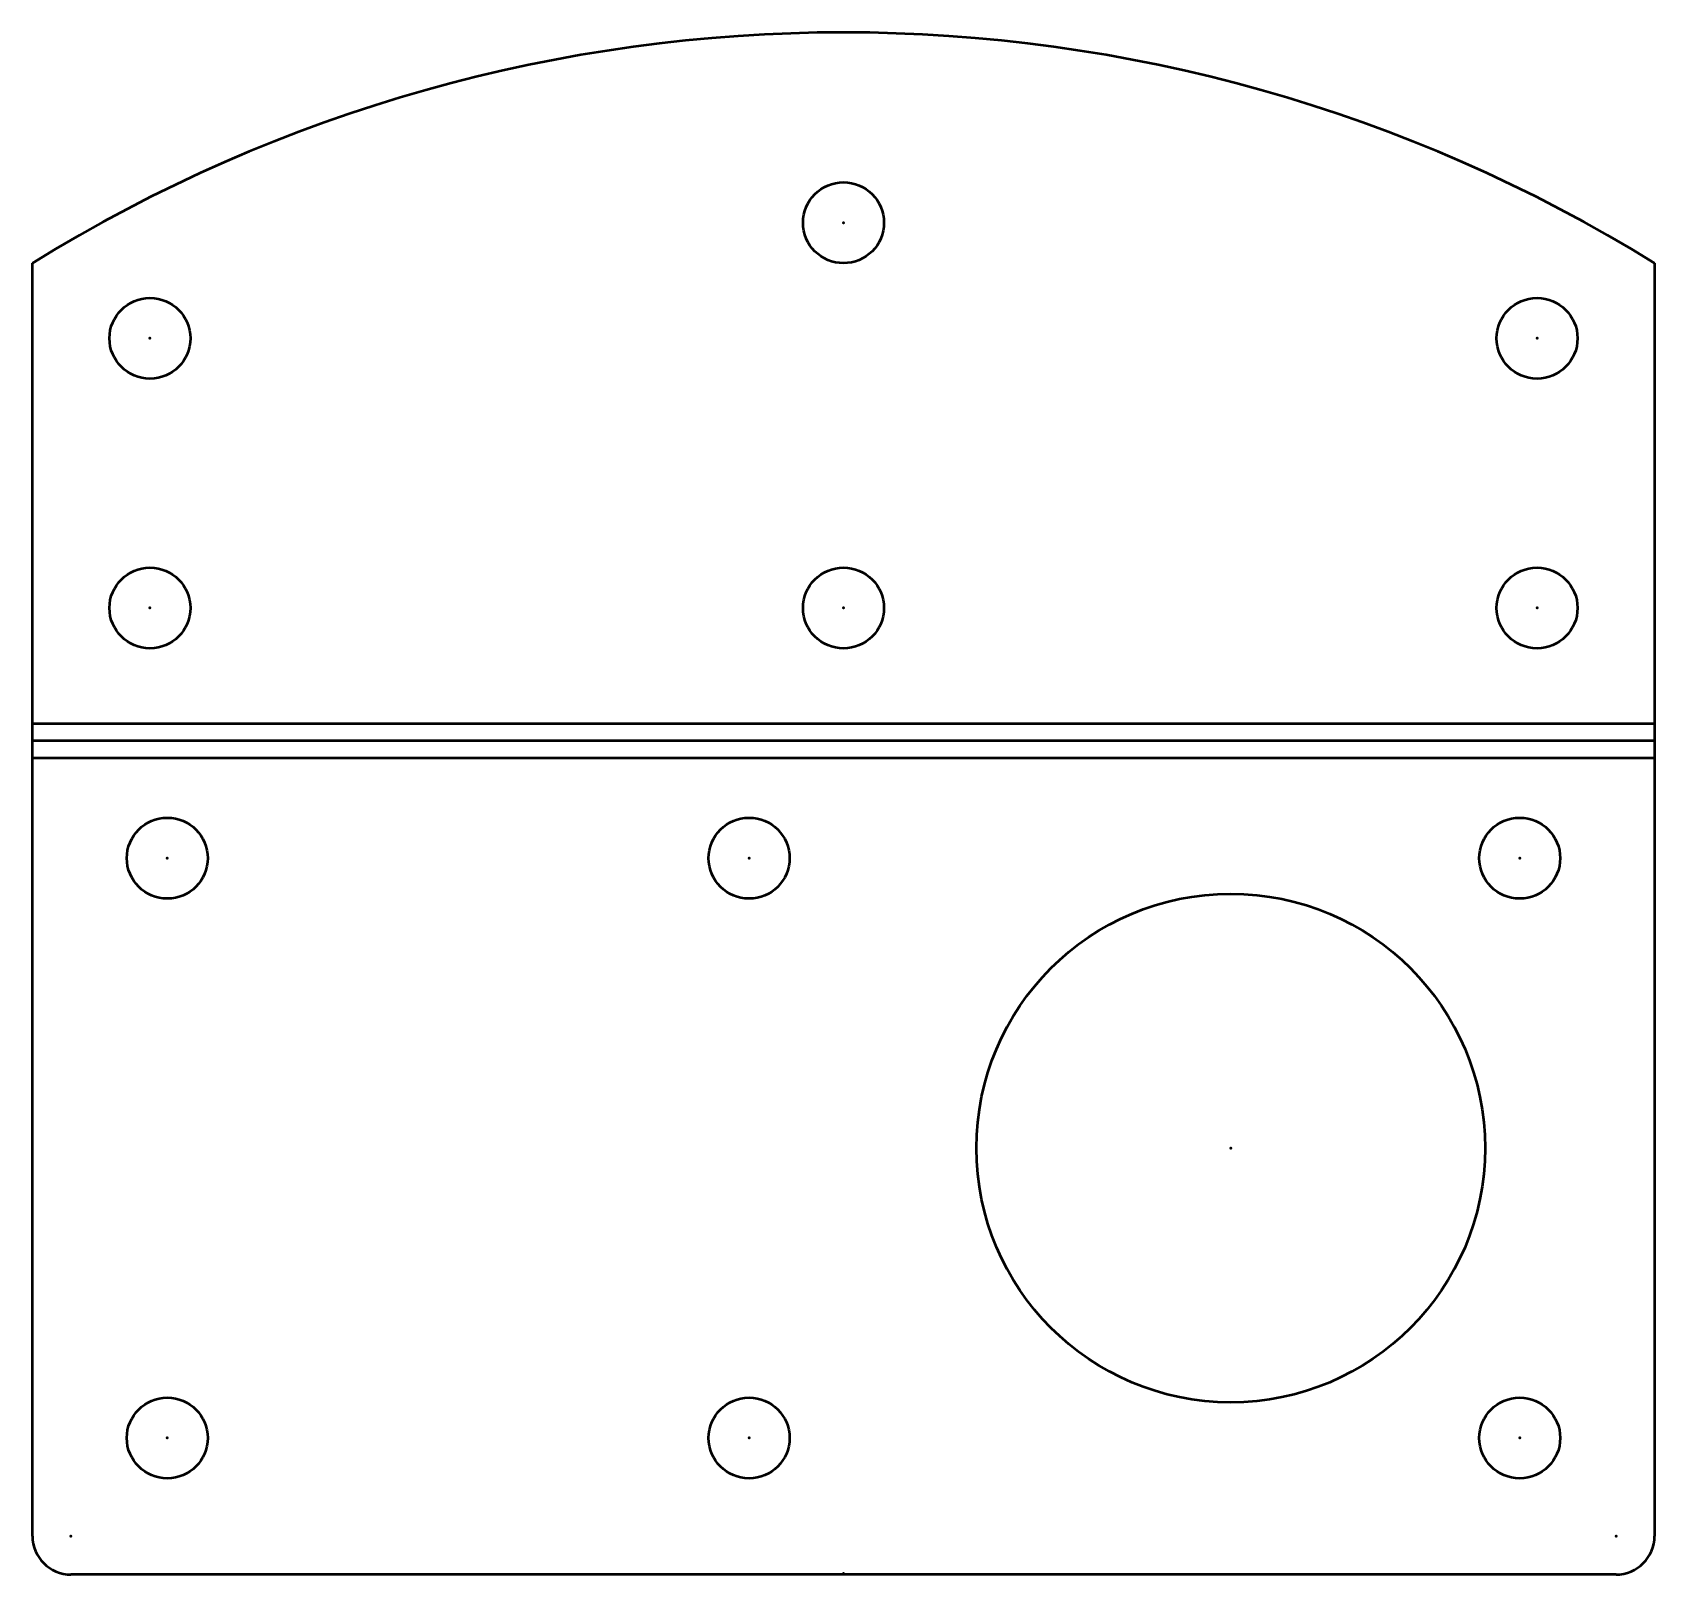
# Model space of a CAD drawing. Header units: millimetres. Extents: x 0 to 42.1, y -22.1 to 17.9.
import ezdxf

# ---------------------------------------------------------------- set-up
doc = ezdxf.new("R2010")
doc.units = ezdxf.units.MM
for name, color, linetype, lineweight in [('IV_ARC_CENTERS', 7, 'Continuous', 50), ('IV_BEND_DOWN', 7, 'Continuous', 50), ('IV_INTERIOR_PROFILES', 7, 'Continuous', 50), ('IV_OUTER_PROFILE', 7, 'Continuous', 50), ('IV_TANGENT', 7, 'Continuous', 50)]:
    doc.layers.add(name, color=color, linetype=linetype, lineweight=lineweight)

msp = doc.modelspace()

# ---------------------------------------------------------------- linework, layer by layer
at = {"layer": 'IV_ARC_CENTERS'}
for p in [(21.05, 13), (3.05, 10), (39.05, 10), (3.05, 3), (21.05, 3), (39.05, 3), (3.5, -3.494), (18.6, -3.494), (38.6, -3.494), (31.1, -11.019), (3.5, -18.544), (18.6, -18.544), (38.6, -18.544), (1, -21.089), (41.1, -21.089), (21.05, -22.06)]:
    msp.add_point(p, dxfattribs=at)
at = {"layer": 'IV_BEND_DOWN'}
msp.add_line((42.1, -0.45), (0, -0.45), dxfattribs=at)
at = {"layer": 'IV_INTERIOR_PROFILES'}
for centre, radius in [((21.05, 13), 1.05), ((3.05, 10), 1.05), ((39.05, 10), 1.05), ((3.05, 3), 1.05), ((21.05, 3), 1.05), ((39.05, 3), 1.05), ((3.5, -3.494), 1.05), ((18.6, -3.494), 1.05), ((38.6, -3.494), 1.05), ((31.1, -11.019), 6.6), ((3.5, -18.544), 1.05), ((18.6, -18.544), 1.05), ((38.6, -18.544), 1.05)]:
    msp.add_circle(centre, radius, dxfattribs=at)
at = {"layer": 'IV_OUTER_PROFILE'}
for p, q in [((0, -21.089), (0, 11.953)), ((42.1, 11.953), (42.1, -21.089)), ((41.1, -22.089), (1, -22.089))]:
    msp.add_line(p, q, dxfattribs=at)
for centre, radius, start, end in [((21.05, -22.06), 40, 58.2476, 121.7524), ((1, -21.089), 1, 180, 270), ((41.1, -21.089), 1, 270, 360)]:
    msp.add_arc(centre, radius, start, end, dxfattribs=at)
at = {"layer": 'IV_TANGENT'}
for p, q in [((0, 0), (42.1, 0)), ((42.1, -0.899), (0, -0.899))]:
    msp.add_line(p, q, dxfattribs=at)

doc.saveas('drawing.dxf')
